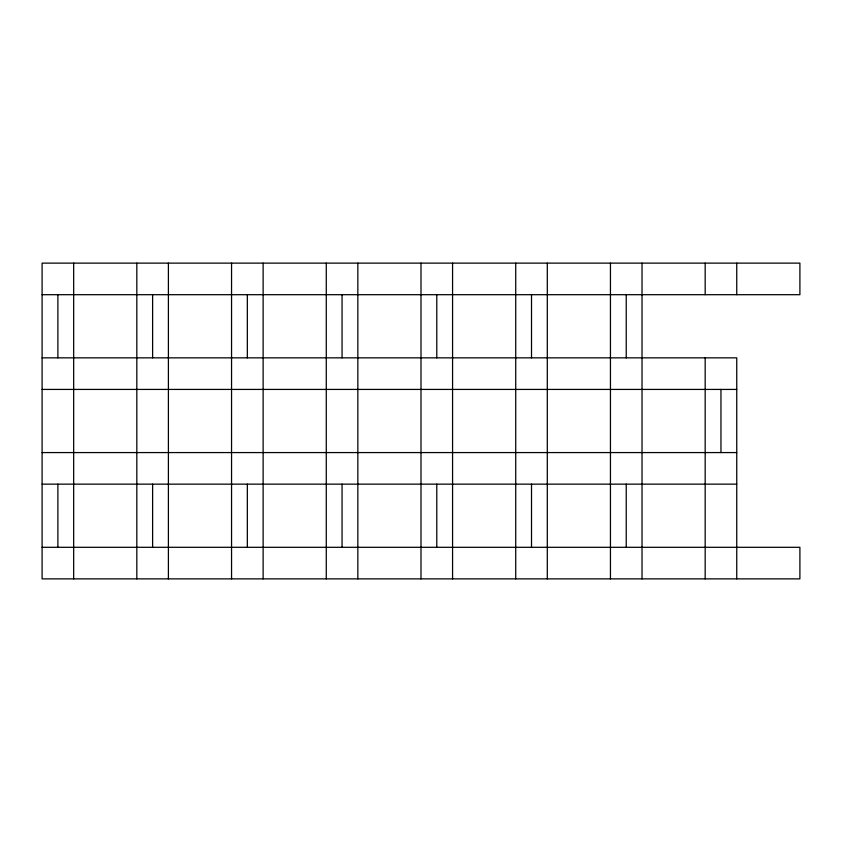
<?xml version="1.0" encoding="UTF-8"?>
<svg xmlns="http://www.w3.org/2000/svg" width="842" height="842" viewBox="0 0 842 842"><rect width="100%" height="100%" fill="white"/><g stroke="black" fill="none" stroke-linecap="round" stroke-linejoin="round"><path stroke-width="1.26" d="M42.1 294.7L799.9 294.7L799.9 263.125L42.1 263.125L42.1 578.875L799.9 578.875L799.9 547.3L42.1 547.3M42.1 357.85L736.75 357.85L736.75 578.875M42.1 389.425L736.75 389.425M42.1 452.575L736.75 452.575M42.1 484.15L736.75 484.15M736.75 263.125L736.75 294.7M720.962 389.425L720.962 452.575M705.175 263.125L705.175 294.7M705.175 357.85L705.175 578.875M642.025 263.125L642.025 578.875M626.237 294.7L626.237 357.85M626.237 484.15L626.237 547.3M610.45 263.125L610.45 578.875M547.3 263.125L547.3 578.875M531.513 294.7L531.513 357.85M531.513 484.15L531.513 547.3M515.725 263.125L515.725 578.875M452.575 263.125L452.575 578.875M436.788 294.7L436.788 357.85M436.788 484.15L436.788 547.3M421 263.125L421 578.875M357.85 263.125L357.85 578.875M342.062 294.7L342.062 357.85M342.062 484.15L342.062 547.3M326.275 263.125L326.275 578.875M263.125 263.125L263.125 578.875M247.338 294.7L247.338 357.85M247.338 484.15L247.338 547.3M231.55 263.125L231.55 578.875M168.4 263.125L168.4 578.875M152.613 294.7L152.613 357.85M152.613 484.15L152.613 547.3M136.825 263.125L136.825 578.875M73.675 263.125L73.675 578.875M57.888 294.7L57.888 357.85M57.888 484.15L57.888 547.3"/></g></svg>
